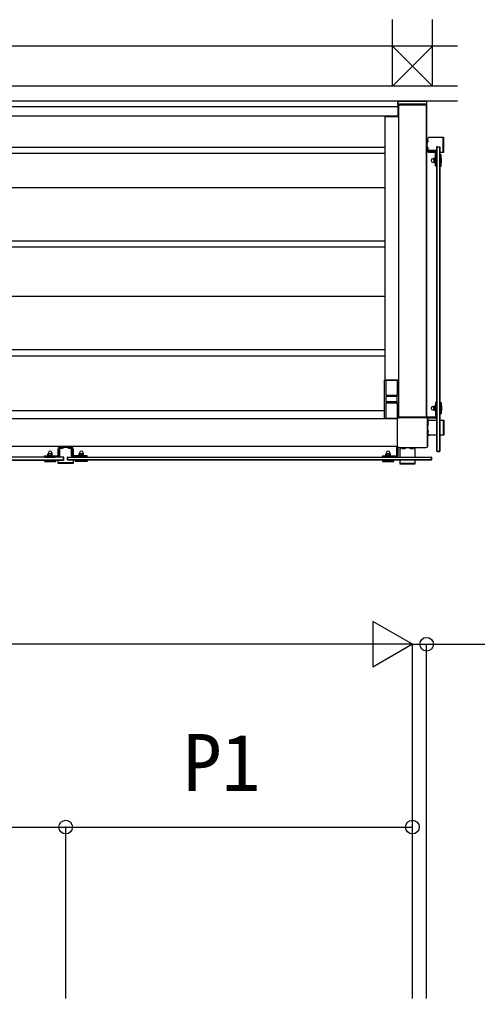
# Model space of a CAD drawing. Units: millimetres, scale not verified. Extents: x -10500 to 10500, y -15604 to 15536.
# Drawn here: x -3233 to -2032, y 3535 to 6105 of the extents above; entities that cross this region are included whole.
import ezdxf
from ezdxf.enums import TextEntityAlignment as Align

# ---------------------------------------------------------------- set-up
doc = ezdxf.new("R2010")
doc.units = ezdxf.units.MM
doc.header["$LTSCALE"] = 80
for name, color, linetype in [('0-3_YKK_12', 2, 'Continuous'), ('0-4_YKK_13', 4, 'Continuous'), ('0-6_YKK_D', 6, 'Continuous'), ('0-8_YSS_K', 3, 'Continuous')]:
    doc.layers.add(name, color=color, linetype=linetype)
doc.styles.add('ＭＳ ゴシック', font='')
doc.styles.get('ＭＳ ゴシック').set_extended_font_data('MS Gothic')

msp = doc.modelspace()

# ---------------------------------------------------------------- linework, layer by layer
at = {"layer": '0-3_YKK_12'}
for p, q in [((-2240.5, 5891.4), (-4895.3, 5891.4)), ((-2240.5, 5891.4), (-2240.5, 5851.4)), ((-2240.5, 5876.4), (-4885, 5876.4)), ((-2238.5, 5881.4), (-2238.5, 5061.09)), ((-2165.5, 5881.4), (-2238.5, 5881.4)), ((-2166, 5881.4), (-2166, 5061.02)), ((-2165.5, 5881.4), (-2165.5, 5060.88)), ((-2240.5, 5851.4), (-4884.7, 5851.4)), ((-2275, 5850.9), (-2238.5, 5850.9)), ((-2242.19, 5057.4), (-4892.8, 5057.4)), ((-2241.98, 4984.4), (-4893.02, 4984.4)), ((-2242.12, 4984.9), (-4892.88, 4984.9))]:
    msp.add_line(p, q, dxfattribs=at)
msp.add_lwpolyline([(-2275, 5850.9), (-2275, 5158.9), (-2238.5, 5158.9)], dxfattribs=at)
at = {"layer": '0-4_YKK_13'}
for p, q in [((-2240.5, 5891.4), (-2164.5, 5891.4)), ((-2240.5, 5881.4), (-2240.5, 5891.4)), ((-2164.5, 5881.4), (-2164.5, 5891.4)), ((-2239.5, 5880.4), (-2238.5, 5880.4)), ((-2239, 5882.9), (-2239, 5881.4)), ((-2239, 5881.4), (-2165, 5881.4)), ((-2238, 5883.9), (-2166, 5883.9)), ((-2165.5, 5880.4), (-2165.5, 5880.4)), ((-2165, 5881.4), (-2165, 5882.9)), ((-2165.5, 5792.4), (-2163, 5792.4)), ((-2164, 5761.4), (-2164, 5792.4)), ((-2164, 5780.5), (-2164, 5792.3)), ((-2163.75, 5792.3), (-2164, 5792.3)), ((-2163.75, 5792.3), (-2163.75, 5780.5)), ((-2159, 5796.4), (-2120.83, 5796.4)), ((-2122.83, 5796.4), (-2122.83, 5756.4)), ((-4862, 5770.4), (-2275, 5770.4)), ((-2142.4, 5761.4), (-2165.5, 5761.4)), ((-2142.4, 5758.5), (-2165.5, 5758.5)), ((-2163.75, 5780.5), (-2164, 5780.5)), ((-2164, 5772.3), (-2164, 5761.4)), ((-2163.75, 5772.3), (-2164, 5772.3)), ((-2163.75, 5761.4), (-2163.75, 5772.3)), ((-2141.4, 5720.4), (-2141.4, 5757.5)), ((-2138.5, 5720.4), (-2138.5, 5757.5)), ((-2137.5, 5771.4), (-2138, 5770.9)), ((-2138, 5770.9), (-2130, 5770.9)), ((-2138, 4971.9), (-2138, 5770.9)), ((-2137.5, 4971.4), (-2137.5, 5771.4)), ((-2137.5, 5771.4), (-2130.5, 5771.4)), ((-2130.5, 5771.4), (-2130, 5770.9)), ((-2130.5, 4971.4), (-2130.5, 5771.4)), ((-2130, 5770.9), (-2130, 4971.9)), ((-4862, 5754.4), (-2275, 5754.4)), ((-2141.4, 5756.4), (-2159, 5756.4)), ((-2148.9, 5739.9), (-2146.9, 5739.9)), ((-2141.85, 5738.29), (-2145.95, 5738.29)), ((-2141.85, 5732.51), (-2145.95, 5732.51)), ((-2141.85, 5741.17), (-2141.4, 5740.4)), ((-2141.4, 5740.4), (-2141.4, 5730.4)), ((-2138, 5756.4), (-2138.5, 5756.4)), ((-2148.9, 5730.9), (-2146.9, 5730.9)), ((-2141.85, 5729.63), (-2141.4, 5730.4)), ((-2138.5, 5720.4), (-2141.4, 5720.4)), ((-2126.25, 5729.4), (-2126.5, 5729.4)), ((-4862, 5664.4), (-2275, 5664.4)), ((-4862, 5524.4), (-2275, 5524.4)), ((-4862, 5508.4), (-2275, 5508.4)), ((-4862, 5378.9), (-2275, 5378.9)), ((-4862, 5238.9), (-2275, 5238.9)), ((-4862, 5222.9), (-2275, 5222.9)), ((-2241.5, 5158.6), (-2272.5, 5158.6)), ((-2241.5, 5118.9), (-2241.5, 5158.9)), ((-2272, 5115.4), (-2272, 5102.4)), ((-2271, 5116.4), (-2243, 5116.4)), ((-2270, 5116.4), (-2270, 5118.9)), ((-2244, 5118.4), (-2270, 5118.4)), ((-2244, 5118.9), (-2244, 5116.4)), ((-2242, 5102.4), (-2242, 5115.4)), ((-2243, 5101.4), (-2271, 5101.4)), ((-2270, 5098.9), (-2270, 5101.4)), ((-2270, 5099.4), (-2244, 5099.4)), ((-2245, 5098.9), (-2269, 5098.9)), ((-2244, 5101.4), (-2244, 5098.9)), ((-2148.9, 5089.4), (-2146.9, 5089.4)), ((-2141.85, 5090.67), (-2141.4, 5089.9)), ((-2138.5, 5099.9), (-2141.4, 5099.9)), ((-2141.4, 5099.9), (-2141.4, 5062.8)), ((-2141.4, 5079.9), (-2141.4, 5089.9)), ((-2138.5, 5099.9), (-2138.5, 5062.8)), ((-2126.25, 5090.9), (-2126.5, 5090.9)), ((-2276, 5077.9), (-4861, 5077.9)), ((-2148.9, 5080.4), (-2146.9, 5080.4)), ((-2141.85, 5087.79), (-2145.95, 5087.79)), ((-2141.85, 5082.01), (-2145.95, 5082.01)), ((-2141.85, 5079.13), (-2141.4, 5079.9)), ((-2276, 5058.9), (-2241.77, 5058.9)), ((-2272.5, 5059.2), (-2241.6, 5059.2)), ((-2242.2, 5057.1), (-2242.2, 4985.7)), ((-2242.15, 5057.1), (-2242.15, 4985.7)), ((-2166.8, 5061.1), (-2238.2, 5061.1)), ((-2238.2, 5061.05), (-2166.8, 5061.05)), ((-2142.4, 5061.8), (-2165.5, 5061.8)), ((-2142.4, 5058.9), (-2163.23, 5058.9)), ((-2162.85, 5057.1), (-2162.85, 4985.7)), ((-2162.8, 4985.7), (-2162.8, 5057.1)), ((-2162.8, 5049.9), (-2162, 5049.9)), ((-2162.75, 5049.8), (-2162.8, 5049.8)), ((-2162.75, 5038), (-2162.8, 5038)), ((-2162.75, 5049.8), (-2162.75, 5038)), ((-2158, 5053.9), (-2138, 5053.9)), ((-2130, 5053.9), (-2119.83, 5053.9)), ((-2121.83, 5053.9), (-2121.83, 5013.9)), ((-2162.75, 5029.8), (-2162.8, 5029.8)), ((-2162.75, 5018), (-2162.8, 5018)), ((-2162.8, 5017.9), (-2162, 5017.9)), ((-2162.75, 5029.8), (-2162.75, 5018)), ((-2138, 5013.9), (-2158, 5013.9)), ((-3168.5, 4957.4), (-3168.5, 4960.3)), ((-3168.5, 4960.3), (-3131.4, 4960.3)), ((-3159.27, 4960.75), (-3158.5, 4960.3)), ((-3148.5, 4960.3), (-3158.5, 4960.3)), ((-3158, 4967.8), (-3158, 4965.8)), ((-3156.39, 4960.75), (-3156.39, 4964.85)), ((-3150.61, 4960.75), (-3150.61, 4964.85)), ((-3149, 4967.8), (-3149, 4965.8)), ((-3147.73, 4960.75), (-3148.5, 4960.3)), ((-3132.5, 4960.3), (-3132.5, 4977.9)), ((-3130.4, 4961.3), (-3130.4, 4984.4)), ((-3127.5, 4961.3), (-3127.5, 4984.4)), ((-3127.5, 4982.9), (-3097.5, 4982.9)), ((-3116.6, 4982.9), (-3127.5, 4982.9)), ((-3127.5, 4982.65), (-3116.6, 4982.65)), ((-3116.6, 4982.65), (-3116.6, 4982.9)), ((-3097.5, 4982.9), (-3108.4, 4982.9)), ((-3108.4, 4982.65), (-3108.4, 4982.9)), ((-3108.4, 4982.65), (-3097.5, 4982.65)), ((-3097.5, 4961.3), (-3097.5, 4984.4)), ((-3094.6, 4961.3), (-3094.6, 4984.4)), ((-3056.5, 4960.3), (-3093.6, 4960.3)), ((-3092.5, 4977.9), (-3092.5, 4960.3)), ((-3077.27, 4960.75), (-3076.5, 4960.3)), ((-3076.5, 4960.3), (-3066.5, 4960.3)), ((-3076, 4967.8), (-3076, 4965.8)), ((-3074.39, 4960.75), (-3074.39, 4964.85)), ((-3068.61, 4960.75), (-3068.61, 4964.85)), ((-3067, 4967.8), (-3067, 4965.8)), ((-3065.73, 4960.75), (-3066.5, 4960.3)), ((-3056.5, 4957.4), (-3056.5, 4960.3)), ((-2281, 4957.4), (-2281, 4960.3)), ((-2281, 4960.3), (-2243.9, 4960.3)), ((-2271.77, 4960.75), (-2271, 4960.3)), ((-2261, 4960.3), (-2271, 4960.3)), ((-2270.5, 4967.8), (-2270.5, 4965.8)), ((-2268.89, 4960.75), (-2268.89, 4964.85)), ((-2263.11, 4960.75), (-2263.11, 4964.85)), ((-2261.5, 4967.8), (-2261.5, 4965.8)), ((-2260.23, 4960.75), (-2261, 4960.3)), ((-2242.9, 4961.3), (-2242.9, 4984.4)), ((-2240, 4961.3), (-2240, 4982.13)), ((-2238.2, 4981.75), (-2166.8, 4981.75)), ((-2238.2, 4981.7), (-2166.8, 4981.7)), ((-2235, 4976.9), (-2235, 4956.9)), ((-2231, 4981.7), (-2231, 4980.9)), ((-2230.9, 4981.65), (-2230.9, 4981.7)), ((-2230.9, 4981.65), (-2219.1, 4981.65)), ((-2219.1, 4981.65), (-2219.1, 4981.7)), ((-2210.9, 4981.65), (-2210.9, 4981.7)), ((-2210.9, 4981.65), (-2199.1, 4981.65)), ((-2199.1, 4981.65), (-2199.1, 4981.7)), ((-2199, 4981.7), (-2199, 4980.9)), ((-2195, 4956.9), (-2195, 4976.9)), ((-2138, 4971.9), (-2130, 4971.9)), ((-2137.5, 4971.4), (-2138, 4971.9)), ((-2137.5, 4971.4), (-2130.5, 4971.4)), ((-2130.5, 4971.4), (-2130, 4971.9)), ((-3117.5, 4956.4), (-4017.5, 4956.4)), ((-4017.5, 4949.4), (-3117.5, 4949.4)), ((-3118, 4956.9), (-4017, 4956.9)), ((-4017, 4948.9), (-3118, 4948.9)), ((-3168.5, 4957.4), (-3131.4, 4957.4)), ((-3159.5, 4945.15), (-3159.5, 4945.4)), ((-3132.5, 4956.9), (-3132.5, 4957.4)), ((-3092.5, 4941.73), (-3132.5, 4941.73)), ((-3118, 4948.9), (-3118, 4956.9)), ((-3118, 4956.9), (-3117.5, 4956.4)), ((-3118, 4948.9), (-3117.5, 4949.4)), ((-3117.5, 4949.4), (-3117.5, 4956.4)), ((-3107, 4956.9), (-3107.5, 4956.4)), ((-3107.5, 4956.4), (-2152.5, 4956.4)), ((-3107.5, 4949.4), (-3107.5, 4956.4)), ((-2152.5, 4949.4), (-3107.5, 4949.4)), ((-3107, 4948.9), (-3107.5, 4949.4)), ((-3107, 4948.9), (-3107, 4956.9)), ((-3107, 4956.9), (-2153, 4956.9)), ((-2153, 4948.9), (-3107, 4948.9)), ((-3056.5, 4957.4), (-3093.6, 4957.4)), ((-3092.5, 4957.4), (-3092.5, 4956.9)), ((-3092.5, 4948.9), (-3092.5, 4939.73)), ((-3065.5, 4945.15), (-3065.5, 4945.4)), ((-2281, 4957.4), (-2243.9, 4957.4)), ((-2272, 4945.15), (-2272, 4945.4)), ((-2235, 4948.9), (-2235, 4938.73)), ((-2235, 4940.73), (-2195, 4940.73)), ((-2153, 4956.9), (-2153, 4948.9)), ((-2152.5, 4956.4), (-2153, 4956.9)), ((-2152.5, 4949.4), (-2153, 4948.9)), ((-2152.5, 4956.4), (-2152.5, 4949.4))]:
    msp.add_line(p, q, dxfattribs=at)
for points in [[(-2120.83, 5796.4), (-2120.83, 5756.4), (-2130, 5756.4)], [(-2141.85, 5741.17), (-2145.95, 5741.17), (-2146.4, 5740.4), (-2146.4, 5730.4)], [(-2126.25, 5729.4), (-2126.25, 5741.4), (-2126.5, 5741.4)], [(-2141.85, 5729.63), (-2145.95, 5729.63), (-2146.4, 5730.4)], [(-2276, 5058.9), (-2276, 5158.9), (-2238.5, 5158.9)], [(-2272.5, 5158.9), (-2272.5, 5118.9), (-2241.5, 5118.9)], [(-2269, 5098.9), (-2272.5, 5098.9), (-2272.5, 5058.9)], [(-2241.5, 5059.36), (-2241.5, 5098.9), (-2245, 5098.9)], [(-2141.85, 5090.67), (-2145.95, 5090.67), (-2146.4, 5089.9)], [(-2141.85, 5079.13), (-2145.95, 5079.13), (-2146.4, 5079.9), (-2146.4, 5089.9)], [(-2126.25, 5090.9), (-2126.25, 5078.9), (-2126.5, 5078.9)], [(-2119.83, 5053.9), (-2119.83, 5013.9), (-2130, 5013.9)], [(-3159.27, 4960.75), (-3159.27, 4964.85), (-3158.5, 4965.3)], [(-3147.73, 4960.75), (-3147.73, 4964.85), (-3148.5, 4965.3), (-3158.5, 4965.3)], [(-3077.27, 4960.75), (-3077.27, 4964.85), (-3076.5, 4965.3), (-3066.5, 4965.3)], [(-3065.73, 4960.75), (-3065.73, 4964.85), (-3066.5, 4965.3)], [(-2271.77, 4960.75), (-2271.77, 4964.85), (-2271, 4965.3)], [(-2260.23, 4960.75), (-2260.23, 4964.85), (-2261, 4965.3), (-2271, 4965.3)], [(-3159.5, 4945.15), (-3147.5, 4945.15), (-3147.5, 4945.4)], [(-3092.5, 4939.73), (-3132.5, 4939.73), (-3132.5, 4948.9)], [(-3065.5, 4945.15), (-3077.5, 4945.15), (-3077.5, 4945.4)], [(-2272, 4945.15), (-2260, 4945.15), (-2260, 4945.4)], [(-2235, 4938.73), (-2195, 4938.73), (-2195, 4948.9)]]:
    msp.add_lwpolyline(points, dxfattribs=at)
for points in [[(-2138, 5747.9), (-2138.5, 5747.9), (-2138.5, 5722.9), (-2138, 5722.9)], [(-2129.5, 5722.9), (-2129.5, 5747.9), (-2130, 5747.9), (-2130, 5722.9)], [(-2126.5, 5720.4), (-2126.5, 5750.4), (-2129.5, 5750.4), (-2129.5, 5720.4)], [(-2138, 5072.4), (-2138.5, 5072.4), (-2138.5, 5097.4), (-2138, 5097.4)], [(-2129.5, 5097.4), (-2129.5, 5072.4), (-2130, 5072.4), (-2130, 5097.4)], [(-2126.5, 5099.9), (-2126.5, 5069.9), (-2129.5, 5069.9), (-2129.5, 5099.9)], [(-3168.5, 4945.4), (-3138.5, 4945.4), (-3138.5, 4948.4), (-3168.5, 4948.4)], [(-3141, 4956.9), (-3141, 4957.4), (-3166, 4957.4), (-3166, 4956.9)], [(-3166, 4948.4), (-3141, 4948.4), (-3141, 4948.9), (-3166, 4948.9)], [(-3056.5, 4945.4), (-3086.5, 4945.4), (-3086.5, 4948.4), (-3056.5, 4948.4)], [(-3084, 4956.9), (-3084, 4957.4), (-3059, 4957.4), (-3059, 4956.9)], [(-3059, 4948.4), (-3084, 4948.4), (-3084, 4948.9), (-3059, 4948.9)], [(-2281, 4945.4), (-2251, 4945.4), (-2251, 4948.4), (-2281, 4948.4)], [(-2253.5, 4956.9), (-2253.5, 4957.4), (-2278.5, 4957.4), (-2278.5, 4956.9)], [(-2278.5, 4948.4), (-2253.5, 4948.4), (-2253.5, 4948.9), (-2278.5, 4948.9)]]:
    msp.add_lwpolyline(points, close=True, dxfattribs=at)
for centre, radius, start, end in [((-2238, 5882.9), 1, 90, 180), ((-2166, 5882.9), 1, 0, 90), ((-2168.7, 5786.4), 7.7, 309.98312, 50.01688), ((-2163, 5794.4), 2, 270, 0), ((-2162.97, 5794.4), 2, 270, 0), ((-2159, 5794.4), 2, 90, 180), ((-2158.97, 5794.4), 2, 90, 180), ((-2168.7, 5766.4), 7.7, 319.50734, 50.01688), ((-2163, 5758.4), 2, 0, 2.86598), ((-2159, 5758.4), 2, 180, 270), ((-2162.97, 5758.4), 2, 0, 2.86598), ((-2158.97, 5758.4), 2, 180, 270), ((-2142.4, 5757.5), 3.9, 0, 90), ((-2142.4, 5757.5), 1, 0, 90), ((-2148.9, 5735.4), 4.5, 90, 270), ((-2146.9, 5740.4), 0.5, 270, 0), ((-2143.84, 5739.73), 2.56, 145.61575, 214.38425), ((-2136.85, 5735.4), 9.55, 162.41205, 197.58795), ((-2143.84, 5731.07), 2.56, 145.61575, 214.38425), ((-2143.96, 5739.73), 2.56, 325.61575, 34.38425), ((-2143.96, 5731.07), 2.56, 325.61575, 34.38425), ((-2150.95, 5735.4), 9.55, 342.41205, 17.58795), ((-2146.9, 5730.4), 0.5, 0, 90), ((-2271, 5115.4), 1, 90, 180), ((-2243, 5115.4), 1, 0, 90), ((-2271, 5102.4), 1, 180, 270), ((-2243, 5102.4), 1, 270, 0), ((-2148.9, 5084.9), 4.5, 90, 270), ((-2146.9, 5089.9), 0.5, 270, 0), ((-2143.84, 5089.23), 2.56, 145.61575, 214.38425), ((-2143.96, 5089.23), 2.56, 325.61575, 34.38425), ((-2146.9, 5079.9), 0.5, 0, 90), ((-2136.85, 5084.9), 9.55, 162.41205, 197.58795), ((-2143.84, 5080.57), 2.56, 145.61575, 214.38425), ((-2143.96, 5080.57), 2.56, 325.61575, 34.38425), ((-2150.95, 5084.9), 9.55, 342.41205, 17.58795), ((-2238.2, 5057.1), 4, 90, 180), ((-2238.2, 5057.1), 3.95, 90, 180), ((-2166.8, 5057.1), 4, 0, 90), ((-2166.8, 5057.1), 3.95, 0, 90), ((-2167.7, 5043.9), 7.7, 309.98312, 50.01688), ((-2162, 5051.9), 2, 270, 0), ((-2161.97, 5051.9), 2, 270, 0), ((-2158, 5051.9), 2, 90, 180), ((-2157.97, 5051.9), 2, 90, 180), ((-2142.4, 5062.8), 3.9, 270, 0), ((-2142.4, 5062.8), 1, 270, 0), ((-2168.6, 5021.4), 6.1, 341.95614, 18.04386), ((-2167.7, 5023.9), 7.7, 309.98312, 50.01688), ((-2162, 5015.9), 2, 0, 90), ((-2161.97, 5015.9), 2, 0, 90), ((-2158, 5015.9), 2, 180, 270), ((-2157.97, 5015.9), 2, 180, 270), ((-3157.83, 4962.74), 2.56, 55.61575, 124.38425), ((-3157.83, 4962.86), 2.56, 235.61575, 304.38425), ((-3158.5, 4965.8), 0.5, 270, 0), ((-3153.5, 4967.8), 4.5, 0, 180), ((-3153.5, 4955.75), 9.55, 72.41205, 107.58795), ((-3153.5, 4969.85), 9.55, 252.41205, 287.58795), ((-3149.17, 4962.74), 2.56, 55.61575, 124.38425), ((-3149.17, 4962.86), 2.56, 235.61575, 304.38425), ((-3148.5, 4965.8), 0.5, 180, 270), ((-3130.5, 4977.9), 2, 90, 180), ((-3130.5, 4977.87), 2, 90, 180), ((-3131.4, 4961.3), 3.9, 270, 0), ((-3131.4, 4961.3), 1, 270, 0), ((-3130.5, 4981.9), 2, 270, 272.86598), ((-3130.5, 4981.87), 2, 270, 272.86598), ((-3122.5, 4987.6), 7.7, 229.50734, 320.01688), ((-3102.5, 4987.6), 7.7, 219.98312, 310.49266), ((-3093.6, 4961.3), 3.9, 180, 270), ((-3094.5, 4981.9), 2, 267.13402, 270), ((-3094.5, 4981.87), 2, 267.13402, 270), ((-3093.6, 4961.3), 1, 180, 270), ((-3094.5, 4977.9), 2, 0, 90), ((-3094.5, 4977.87), 2, 0, 90), ((-3075.83, 4962.74), 2.56, 55.61575, 124.38425), ((-3075.83, 4962.86), 2.56, 235.61575, 304.38425), ((-3076.5, 4965.8), 0.5, 270, 0), ((-3071.5, 4967.8), 4.5, 0, 180), ((-3071.5, 4955.75), 9.55, 72.41205, 107.58795), ((-3071.5, 4969.85), 9.55, 252.41205, 287.58795), ((-3067.17, 4962.74), 2.56, 55.61575, 124.38425), ((-3067.17, 4962.86), 2.56, 235.61575, 304.38425), ((-3066.5, 4965.8), 0.5, 180, 270), ((-2270.33, 4962.74), 2.56, 55.61575, 124.38425), ((-2270.33, 4962.86), 2.56, 235.61575, 304.38425), ((-2271, 4965.8), 0.5, 270, 0), ((-2266, 4967.8), 4.5, 0, 180), ((-2266, 4955.75), 9.55, 72.41205, 107.58795), ((-2266, 4969.85), 9.55, 252.41205, 287.58795), ((-2261.67, 4962.74), 2.56, 55.61575, 124.38425), ((-2261.67, 4962.86), 2.56, 235.61575, 304.38425), ((-2261, 4965.8), 0.5, 180, 270), ((-2243.9, 4961.3), 3.9, 270, 0), ((-2243.9, 4961.3), 1, 270, 0), ((-2238.2, 4985.7), 4, 180, 270), ((-2238.2, 4985.7), 3.95, 180, 270), ((-2233, 4976.9), 2, 90, 180), ((-2233, 4976.87), 2, 90, 180), ((-2233, 4980.9), 2, 270, 0), ((-2233, 4980.87), 2, 270, 0), ((-2225, 4986.6), 7.7, 219.98312, 320.01688), ((-2205, 4986.6), 7.7, 219.98312, 320.01688), ((-2197, 4980.9), 2, 180, 270), ((-2197, 4980.87), 2, 180, 270), ((-2197, 4976.9), 2, 0, 90), ((-2197, 4976.87), 2, 0, 90), ((-2166.8, 4985.7), 3.95, 270, 0), ((-2166.8, 4985.7), 4, 270, 0)]:
    msp.add_arc(centre, radius, start, end, dxfattribs=at)
for centre, major_axis in [((-2239.5, 5881.4), (-0.71, -0.71)), ((-2165.5, 5881.4), (0.71, -0.71))]:
    msp.add_ellipse(centre, major_axis=major_axis, ratio=0.99628, start_param=5.4996506, end_param=7.06672, dxfattribs=at)
at = {"layer": '0-6_YKK_D'}
for p, q in [((-2202.5, 4465.4), (-2306.42, 4525.4)), ((-2306.42, 4525.4), (-2306.42, 4405.4)), ((-2322.5, 4465.4), (-4812.5, 4465.4)), ((-2202.5, 4465.4), (-2410.35, 4465.4)), ((-2202.5, 4465.4), (-2306.42, 4405.4)), ((-2202.5, 4465.4), (-2274.5, 4465.4)), ((-2202.5, 3535.4), (-2202.5, 4466.4)), ((-2202.5, 3535.4), (-2202.5, 4466.4)), ((-2202.5, 4465.4), (-2165, 4465.4)), ((-2165, 3535.4), (-2165, 4466.4)), ((-2165, 4465.4), (-1445.77, 4465.4)), ((-4022.5, 3985.4), (-3112.5, 3985.4)), ((-3112.5, 3535.4), (-3112.5, 3986.4)), ((-3112.5, 3535.4), (-3112.5, 3986.4)), ((-3112.5, 3985.4), (-2202.5, 3985.4)), ((-2202.5, 3535.4), (-2202.5, 3986.4))]:
    msp.add_line(p, q, dxfattribs=at)
for centre in [(-2165, 4465.4), (-3112.5, 3985.4), (-3112.5, 3985.4), (-2202.5, 3985.4)]:
    msp.add_circle(centre, 18, dxfattribs=at)
at = {"layer": '0-8_YSS_K'}
for p, q in [((-2255, 5930.4), (-2255, 6105.4)), ((-2150, 5930.4), (-2150, 6105.4)), ((-2084, 6035.4), (-4932.5, 6035.4)), ((-2150, 6035.4), (-2255, 5930.4)), ((-2255, 6035.4), (-2150, 5930.4)), ((-2084, 5930.4), (-4932.5, 5930.4)), ((-2084, 5891.4), (-4932.5, 5891.4))]:
    msp.add_line(p, q, dxfattribs=at)

# ---------------------------------------------------------------- texts
at = {"layer": '0-6_YKK_D', "style": 'ＭＳ ゴシック'}
msp.add_text('P1', height=149.6, dxfattribs=at).set_placement((-2804.7, 4035.4), align=Align.BOTTOM_LEFT)

doc.saveas('drawing.dxf')
